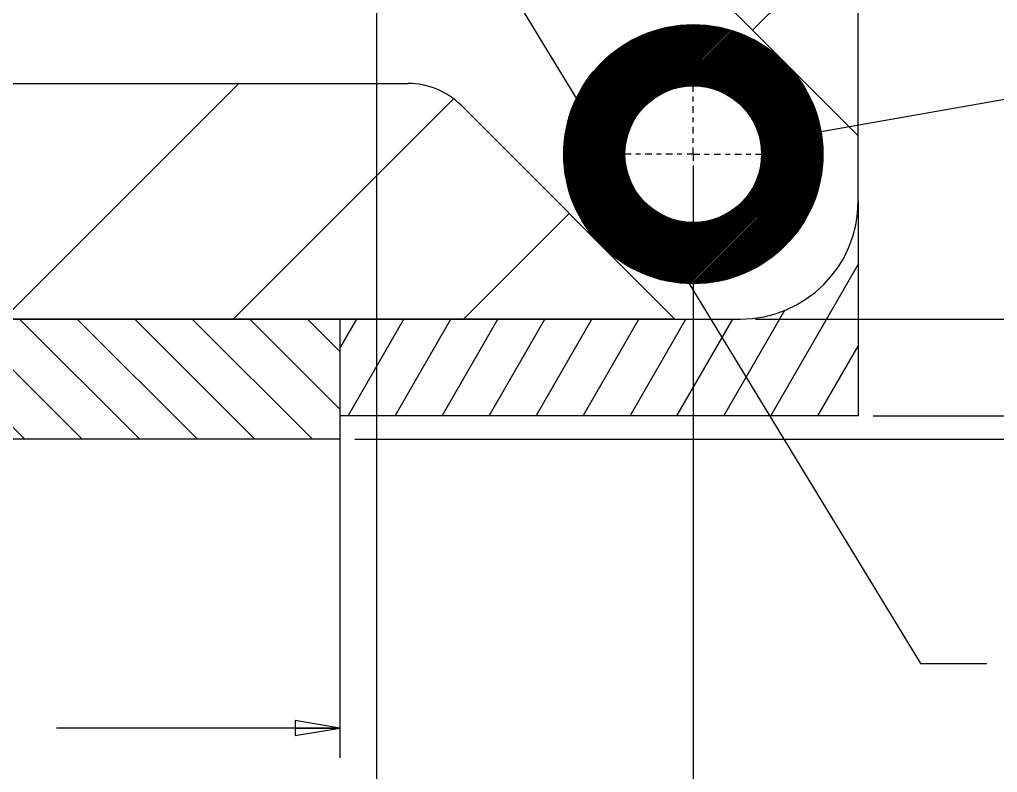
# Model space of a CAD drawing. Header units: inches. Extents: x 0 to 173, y 0 to 112.
# Drawn here: x 105.82 to 126.57, y 15.35 to 31.33 of the extents above; entities that cross this region are included whole.
import ezdxf

# ---------------------------------------------------------------- set-up
doc = ezdxf.new("R2010")
doc.units = ezdxf.units.IN
doc.header["$LTSCALE"] = 0.374
doc.header["$MEASUREMENT"] = 0
doc.linetypes.add('CENTER', pattern=[0.6, 0.375, -0.075, 0.075, -0.075])
doc.layers.get('0').update_dxf_attribs({"linetype": 'CONTINUOUS'})
for name, color, linetype in [('TIU14065-00684-01_DXF_DIMENSION', 7, 'CONTINUOUS'), ('TIU14065-00684-01_FP_DXF_AXIS', 7, 'CONTINUOUS'), ('TIU14065-006DXF_CONTINUOUS_LINE', 7, 'CONTINUOUS')]:
    doc.layers.add(name, color=color, linetype=linetype)

# ---------------------------------------------------------------- blocks, each defined once
blk = doc.blocks.new('_CLOSED')
at = {"color": 0, "linetype": 'ByBlock'}
for p, q in [((0, 0), (-1, 0.167)), ((-1, 0.167), (-1, -0.167)), ((-1, -0.167), (0, 0)), ((-1, 0), (0, 0))]:
    blk.add_line(p, q, dxfattribs=at)

msp = doc.modelspace()

# ---------------------------------------------------------------- linework, layer by layer
at = {"layer": 'TIU14065-00684-01_DXF_DIMENSION', "color": 2, "linetype": 'Continuous'}
for p, q in [((113.391, 35.531), (113.391, 13.98)), ((116.006, 32.333), (124.941, 17.667)), ((121.544, 28.726), (129.312, 30.1)), ((120.116, 28.156), (120.116, 11.995)), ((121.433, 24.973), (136.472, 24.973)), ((121.433, 24.973), (132.062, 24.973)), ((123.933, 22.923), (132.062, 22.923)), ((112.616, 22.606), (112.616, 15.661)), ((112.933, 22.423), (136.472, 22.423)), ((124.941, 17.667), (126.345, 17.667)), ((112.616, 16.296), (106.6, 16.296))]:
    msp.add_line(p, q, dxfattribs=at)
at = {"layer": 'TIU14065-00684-01_FP_DXF_AXIS', "color": 7, "linetype": 'CENTER'}
for q in [(120.116, 30.431), (118.158, 28.473), (122.074, 28.473), (120.116, 26.515)]:
    msp.add_line((120.116, 28.473), q, dxfattribs=at)
at = {"layer": 'TIU14065-006DXF_CONTINUOUS_LINE', "color": 7, "linetype": 'Continuous'}
for p, q in [((123.616, 27.473), (123.616, 60.473)), ((123.616, 27.473), (123.616, 22.923)), ((88.116, 24.973), (121.116, 24.973)), ((88.116, 24.973), (121.116, 24.973)), ((112.616, 24.973), (112.616, 22.423)), ((123.616, 22.923), (112.616, 22.923)), ((112.616, 22.423), (96.616, 22.423))]:
    msp.add_line(p, q, dxfattribs=at)
at = {"layer": 'TIU14065-006DXF_CONTINUOUS_LINE', "color": 4, "linetype": 'Continuous'}
for p, q in [((123.616, 28.862), (123.616, 59.084)), ((123.616, 28.862), (119.084, 33.394)), ((95.168, 29.973), (114.064, 29.973)), ((119.727, 24.973), (115.195, 29.505)), ((119.727, 24.973), (89.505, 24.973))]:
    msp.add_line(p, q, dxfattribs=at)
at = {"layer": 'TIU14065-006DXF_CONTINUOUS_LINE', "color": 2, "linetype": 'Continuous'}
for p, q in [((121.372, 31.106), (123.616, 33.351)), ((117.366, 28.475), (120.114, 31.223)), ((117.367, 28.446), (120.143, 31.221)), ((117.368, 28.507), (120.082, 31.221)), ((117.369, 28.417), (120.172, 31.219)), ((117.37, 28.54), (120.049, 31.219)), ((117.371, 28.388), (120.2, 31.218)), ((117.372, 28.573), (120.016, 31.217)), ((117.373, 28.36), (120.229, 31.216)), ((117.374, 28.605), (119.984, 31.214)), ((117.375, 28.331), (120.258, 31.214)), ((117.376, 28.638), (119.951, 31.212)), ((117.377, 28.303), (120.286, 31.212)), ((117.379, 28.671), (119.918, 31.21)), ((117.379, 28.274), (120.315, 31.21)), ((117.381, 28.703), (119.885, 31.208)), ((117.381, 28.245), (120.344, 31.208)), ((117.383, 28.736), (119.853, 31.206)), ((117.383, 28.217), (120.372, 31.206)), ((117.384, 28.188), (120.401, 31.204)), ((117.385, 28.769), (119.82, 31.204)), ((117.386, 28.159), (120.43, 31.203)), ((117.387, 28.801), (119.787, 31.202)), ((117.388, 28.131), (120.458, 31.201)), ((117.39, 28.834), (119.754, 31.199)), ((117.391, 28.103), (120.486, 31.197)), ((117.396, 28.078), (120.511, 31.192)), ((117.397, 28.872), (119.716, 31.192)), ((117.402, 28.052), (120.536, 31.187)), ((117.405, 28.911), (119.678, 31.184)), ((117.407, 28.027), (120.562, 31.182)), ((117.412, 28.001), (120.587, 31.177)), ((117.412, 28.949), (119.64, 31.176)), ((117.417, 27.976), (120.613, 31.172)), ((117.42, 28.987), (119.602, 31.169)), ((117.422, 27.95), (120.638, 31.167)), ((117.427, 27.925), (120.664, 31.162)), ((117.428, 29.025), (119.564, 31.161)), ((117.432, 27.9), (120.689, 31.157)), ((117.435, 29.063), (119.526, 31.154)), ((117.437, 27.874), (120.715, 31.152)), ((117.443, 29.101), (119.488, 31.146)), ((117.45, 29.139), (119.45, 31.139)), ((117.458, 29.177), (119.411, 31.131)), ((119.102, 29.509), (120.74, 31.147)), ((119.277, 29.653), (120.766, 31.142)), ((119.369, 29.714), (120.791, 31.137)), ((119.436, 29.751), (120.817, 31.132)), ((117.472, 29.222), (119.367, 31.117)), ((117.488, 29.268), (119.321, 31.101)), ((117.503, 29.314), (119.274, 31.085)), ((117.519, 29.361), (119.228, 31.07)), ((117.535, 29.407), (119.182, 31.054)), ((117.55, 29.453), (119.136, 31.038)), ((117.566, 29.499), (119.089, 31.023)), ((117.588, 29.552), (119.037, 31.001)), ((117.618, 29.612), (118.977, 30.971)), ((117.647, 29.672), (118.917, 30.941)), ((119.497, 29.781), (120.841, 31.125)), ((119.557, 29.811), (120.863, 31.117)), ((119.604, 29.827), (120.886, 31.11)), ((119.65, 29.843), (120.909, 31.102)), ((119.697, 29.859), (120.932, 31.094)), ((119.742, 29.874), (120.955, 31.086)), ((119.78, 29.882), (120.977, 31.079)), ((119.819, 29.889), (121, 31.071)), ((119.857, 29.897), (121.023, 31.063)), ((119.895, 29.904), (121.046, 31.055)), ((119.932, 29.911), (121.068, 31.048)), ((119.965, 29.913), (121.091, 31.04)), ((119.997, 29.915), (121.114, 31.032)), ((120.03, 29.918), (121.137, 31.024)), ((120.063, 29.92), (121.16, 31.017)), ((120.095, 29.922), (121.181, 31.007)), ((120.127, 29.922), (121.201, 30.997)), ((120.155, 29.921), (121.222, 30.987)), ((120.184, 29.919), (121.242, 30.977)), ((120.212, 29.917), (121.263, 30.967)), ((120.241, 29.915), (121.283, 30.957)), ((120.27, 29.913), (121.304, 30.947)), ((120.298, 29.911), (121.324, 30.937)), ((120.325, 29.907), (121.345, 30.927)), ((117.677, 29.732), (118.856, 30.912)), ((117.707, 29.793), (118.796, 30.882)), ((117.739, 29.855), (118.733, 30.85)), ((117.8, 29.947), (118.641, 30.788)), ((117.862, 30.039), (118.549, 30.727)), ((120.35, 29.902), (121.365, 30.917)), ((120.376, 29.897), (121.385, 30.907)), ((120.401, 29.892), (121.406, 30.897)), ((120.426, 29.887), (121.426, 30.886)), ((120.452, 29.881), (121.447, 30.876)), ((120.477, 29.876), (121.467, 30.866)), ((120.502, 29.87), (121.488, 30.856)), ((120.524, 29.862), (121.506, 30.844)), ((120.547, 29.855), (121.525, 30.832)), ((120.57, 29.847), (121.543, 30.82)), ((120.593, 29.839), (121.561, 30.808)), ((120.616, 29.831), (121.58, 30.795)), ((120.638, 29.824), (121.598, 30.783)), ((120.661, 29.816), (121.616, 30.771)), ((120.683, 29.807), (121.634, 30.759)), ((120.703, 29.797), (121.653, 30.746)), ((120.724, 29.787), (121.671, 30.734)), ((120.744, 29.777), (121.689, 30.722)), ((117.923, 30.131), (118.457, 30.665)), ((120.764, 29.766), (121.708, 30.71)), ((120.785, 29.756), (121.726, 30.698)), ((120.805, 29.746), (121.744, 30.685)), ((120.826, 29.736), (121.763, 30.673)), ((120.846, 29.726), (121.781, 30.661)), ((120.864, 29.713), (121.798, 30.648)), ((120.882, 29.701), (121.814, 30.633)), ((120.901, 29.689), (121.831, 30.619)), ((120.919, 29.677), (121.847, 30.605)), ((120.937, 29.664), (121.863, 30.59)), ((120.955, 29.652), (121.879, 30.576)), ((120.974, 29.64), (121.896, 30.562)), ((120.992, 29.628), (121.912, 30.548)), ((121.009, 29.614), (121.928, 30.533)), ((121.025, 29.6), (121.945, 30.519)), ((118.114, 30.353), (118.236, 30.475)), ((121.042, 29.586), (121.961, 30.505)), ((121.058, 29.571), (121.977, 30.491)), ((121.074, 29.557), (121.993, 30.476)), ((121.09, 29.543), (122.01, 30.462)), ((121.107, 29.529), (122.026, 30.448)), ((121.123, 29.514), (122.042, 30.434)), ((121.139, 29.5), (122.058, 30.419)), ((121.154, 29.484), (122.073, 30.403)), ((121.168, 29.468), (122.087, 30.387)), ((121.182, 29.451), (122.101, 30.371)), ((121.196, 29.435), (122.116, 30.354)), ((121.211, 29.419), (122.13, 30.338)), ((121.225, 29.403), (122.144, 30.322)), ((121.239, 29.386), (122.158, 30.306)), ((121.254, 29.37), (122.173, 30.289)), ((121.268, 29.354), (122.187, 30.273)), ((121.28, 29.335), (122.201, 30.257)), ((121.292, 29.317), (122.216, 30.241)), ((121.304, 29.299), (122.23, 30.224)), ((121.316, 29.28), (122.244, 30.208)), ((121.329, 29.262), (122.258, 30.192)), ((121.341, 29.244), (122.273, 30.176)), ((121.353, 29.225), (122.287, 30.159)), ((121.365, 29.207), (122.301, 30.142)), ((121.377, 29.188), (122.313, 30.124)), ((121.387, 29.167), (122.325, 30.106)), ((105.468, 24.973), (110.468, 29.973)), ((121.397, 29.147), (122.337, 30.088)), ((121.407, 29.126), (122.35, 30.069)), ((121.417, 29.106), (122.362, 30.051)), ((121.427, 29.086), (122.374, 30.033)), ((121.437, 29.065), (122.386, 30.014)), ((121.447, 29.045), (122.398, 29.996)), ((121.457, 29.024), (122.411, 29.978)), ((121.464, 29.001), (122.423, 29.959)), ((121.472, 28.978), (122.435, 29.941)), ((121.48, 28.955), (122.447, 29.923)), ((121.488, 28.933), (122.46, 29.904)), ((121.495, 28.91), (122.472, 29.886)), ((121.503, 28.887), (122.484, 29.868)), ((121.511, 28.864), (122.496, 29.85)), ((121.518, 28.841), (122.507, 29.829)), ((121.523, 28.815), (122.517, 29.809)), ((121.528, 28.79), (122.527, 29.788)), ((121.533, 28.764), (122.537, 29.768)), ((121.538, 28.739), (122.547, 29.748)), ((121.543, 28.713), (122.557, 29.727)), ((121.548, 28.688), (122.567, 29.707)), ((121.553, 28.662), (122.577, 29.686)), ((110.353, 24.973), (115.029, 29.649)), ((117.442, 27.849), (119.08, 29.486)), ((121.555, 28.634), (122.587, 29.666)), ((121.557, 28.605), (122.597, 29.645)), ((121.558, 28.362), (122.673, 29.477)), ((121.559, 28.576), (122.607, 29.625)), ((121.561, 28.548), (122.617, 29.604)), ((121.561, 28.395), (122.665, 29.499)), ((121.563, 28.519), (122.628, 29.584)), ((121.563, 28.427), (122.657, 29.522)), ((121.565, 28.49), (122.638, 29.563)), ((121.565, 28.46), (122.648, 29.543)), ((117.447, 27.823), (118.936, 29.312)), ((121.489, 28.018), (122.743, 29.271)), ((121.505, 28.064), (122.735, 29.294)), ((121.518, 28.108), (122.727, 29.317)), ((121.526, 28.146), (122.719, 29.34)), ((121.534, 28.185), (122.712, 29.363)), ((121.541, 28.223), (122.704, 29.385)), ((121.549, 28.261), (122.696, 29.408)), ((121.554, 28.297), (122.688, 29.431)), ((121.556, 28.329), (122.681, 29.454)), ((117.452, 27.798), (118.875, 29.22)), ((117.457, 27.772), (118.837, 29.152)), ((117.464, 27.748), (118.808, 29.092)), ((119.511, 25.796), (122.793, 29.078)), ((121.2, 27.516), (122.788, 29.103)), ((121.309, 27.655), (122.783, 29.129)), ((121.37, 27.747), (122.778, 29.154)), ((121.401, 27.807), (122.773, 29.18)), ((121.43, 27.868), (122.766, 29.203)), ((121.458, 27.926), (122.758, 29.226)), ((121.474, 27.972), (122.75, 29.249)), ((117.472, 27.725), (118.778, 29.032)), ((117.479, 27.703), (118.761, 28.985)), ((117.487, 27.68), (118.746, 28.939)), ((117.495, 27.657), (118.73, 28.892)), ((119.536, 25.79), (122.798, 29.052)), ((119.562, 25.785), (122.803, 29.027)), ((119.587, 25.78), (122.808, 29.002)), ((119.613, 25.775), (122.814, 28.976)), ((119.638, 25.77), (122.819, 28.951)), ((119.664, 25.765), (122.824, 28.925)), ((119.689, 25.76), (122.829, 28.9)), ((119.715, 25.755), (122.834, 28.874)), ((119.74, 25.75), (122.839, 28.849)), ((117.503, 27.634), (118.715, 28.846)), ((117.51, 27.612), (118.707, 28.808)), ((117.518, 27.589), (118.7, 28.77)), ((117.526, 27.566), (118.692, 28.732)), ((117.533, 27.543), (118.684, 28.694)), ((117.541, 27.52), (118.678, 28.657)), ((119.767, 25.746), (122.843, 28.822)), ((119.795, 25.744), (122.845, 28.793)), ((119.824, 25.742), (122.847, 28.765)), ((119.853, 25.74), (122.848, 28.736)), ((119.881, 25.739), (122.85, 28.708)), ((119.91, 25.737), (122.852, 28.679)), ((119.939, 25.735), (122.854, 28.65)), ((117.549, 27.498), (118.676, 28.624)), ((117.557, 27.475), (118.673, 28.592)), ((117.564, 27.452), (118.671, 28.559)), ((117.572, 27.429), (118.669, 28.526)), ((117.581, 27.408), (118.667, 28.493)), ((117.591, 27.387), (118.666, 28.462)), ((117.602, 27.367), (118.668, 28.434)), ((119.967, 25.733), (122.856, 28.622)), ((119.996, 25.731), (122.858, 28.593)), ((120.025, 25.729), (122.86, 28.564)), ((120.053, 25.727), (122.862, 28.536)), ((120.082, 25.725), (122.863, 28.507)), ((120.111, 25.723), (122.865, 28.478)), ((120.143, 25.725), (122.864, 28.446)), ((117.612, 27.347), (118.67, 28.405)), ((117.622, 27.326), (118.672, 28.376)), ((117.632, 27.306), (118.674, 28.348)), ((117.642, 27.285), (118.676, 28.319)), ((117.652, 27.265), (118.678, 28.29)), ((117.662, 27.244), (118.682, 28.264)), ((117.672, 27.224), (118.687, 28.239)), ((120.175, 25.727), (122.862, 28.414)), ((120.208, 25.729), (122.86, 28.381)), ((120.241, 25.731), (122.858, 28.348)), ((120.273, 25.733), (122.855, 28.316)), ((120.306, 25.736), (122.853, 28.283)), ((120.339, 25.738), (122.851, 28.25)), ((117.682, 27.203), (118.692, 28.213)), ((117.692, 27.183), (118.697, 28.188)), ((117.702, 27.162), (118.702, 28.162)), ((117.712, 27.142), (118.707, 28.137)), ((117.723, 27.122), (118.712, 28.111)), ((117.733, 27.101), (118.719, 28.087)), ((117.745, 27.083), (118.726, 28.064)), ((117.757, 27.064), (118.734, 28.042)), ((117.769, 27.046), (118.742, 28.019)), ((120.371, 25.74), (122.849, 28.218)), ((120.404, 25.742), (122.847, 28.185)), ((120.437, 25.744), (122.845, 28.152)), ((120.469, 25.746), (122.843, 28.12)), ((120.506, 25.753), (122.836, 28.082)), ((120.545, 25.761), (122.828, 28.044)), ((117.781, 27.028), (118.75, 27.996)), ((117.793, 27.009), (118.757, 27.973)), ((117.806, 26.991), (118.765, 27.95)), ((117.818, 26.973), (118.773, 27.928)), ((117.83, 26.954), (118.782, 27.906)), ((117.842, 26.936), (118.792, 27.886)), ((117.855, 26.918), (118.802, 27.865)), ((117.867, 26.899), (118.812, 27.845)), ((117.879, 26.881), (118.822, 27.824)), ((120.583, 25.768), (122.821, 28.006)), ((120.621, 25.776), (122.813, 27.968)), ((120.659, 25.783), (122.806, 27.93)), ((120.697, 25.791), (122.798, 27.892)), ((120.735, 25.798), (122.79, 27.854)), ((120.773, 25.806), (122.783, 27.816)), ((117.891, 26.863), (118.832, 27.804)), ((117.904, 26.845), (118.843, 27.784)), ((117.916, 26.826), (118.853, 27.763)), ((117.928, 26.808), (118.863, 27.743)), ((117.941, 26.791), (118.875, 27.725)), ((117.956, 26.774), (118.888, 27.707)), ((117.97, 26.758), (118.9, 27.688)), ((117.984, 26.742), (118.912, 27.67)), ((117.998, 26.726), (118.924, 27.652)), ((118.013, 26.709), (118.937, 27.633)), ((118.027, 26.693), (118.949, 27.615)), ((120.811, 25.814), (122.775, 27.777)), ((120.854, 25.826), (122.763, 27.735)), ((120.9, 25.842), (122.747, 27.688)), ((120.947, 25.857), (122.732, 27.642)), ((118.041, 26.677), (118.961, 27.597)), ((118.055, 26.661), (118.975, 27.58)), ((118.07, 26.644), (118.989, 27.564)), ((118.084, 26.628), (119.003, 27.547)), ((118.098, 26.612), (119.017, 27.531)), ((118.112, 26.595), (119.032, 27.515)), ((118.127, 26.579), (119.046, 27.498)), ((118.141, 26.563), (119.06, 27.482)), ((118.155, 26.547), (119.075, 27.466)), ((118.17, 26.53), (119.089, 27.45)), ((118.186, 26.516), (119.105, 27.435)), ((118.202, 26.502), (119.121, 27.421)), ((118.218, 26.487), (119.137, 27.407)), ((120.993, 25.873), (122.716, 27.596)), ((121.039, 25.889), (122.7, 27.55)), ((121.085, 25.904), (122.684, 27.504)), ((121.132, 25.92), (122.669, 27.457)), ((121.181, 25.939), (122.65, 27.408)), ((115.238, 24.973), (117.482, 27.217)), ((118.234, 26.473), (119.154, 27.392)), ((118.251, 26.459), (119.17, 27.378)), ((118.267, 26.445), (119.186, 27.364)), ((118.283, 26.43), (119.202, 27.35)), ((118.299, 26.416), (119.219, 27.335)), ((118.316, 26.402), (119.235, 27.321)), ((118.332, 26.388), (119.254, 27.309)), ((118.348, 26.373), (119.272, 27.297)), ((118.365, 26.359), (119.29, 27.285)), ((118.381, 26.345), (119.308, 27.272)), ((118.397, 26.33), (119.327, 27.26)), ((118.413, 26.316), (119.345, 27.248)), ((118.43, 26.302), (119.363, 27.236)), ((118.446, 26.288), (119.382, 27.223)), ((118.465, 26.276), (119.401, 27.212)), ((118.483, 26.264), (119.421, 27.202)), ((118.501, 26.252), (119.442, 27.192)), ((119.409, 25.816), (120.781, 27.188)), ((119.435, 25.811), (120.842, 27.218)), ((119.46, 25.806), (120.934, 27.28)), ((119.485, 25.801), (121.073, 27.388)), ((121.241, 25.968), (122.62, 27.348)), ((121.301, 25.998), (122.591, 27.288)), ((121.361, 26.028), (122.561, 27.227)), ((118.52, 26.239), (119.462, 27.182)), ((118.538, 26.227), (119.483, 27.172)), ((118.556, 26.215), (119.503, 27.162)), ((118.575, 26.203), (119.524, 27.152)), ((118.593, 26.19), (119.544, 27.142)), ((118.611, 26.178), (119.565, 27.132)), ((118.629, 26.166), (119.588, 27.124)), ((118.648, 26.154), (119.611, 27.117)), ((118.666, 26.141), (119.633, 27.109)), ((118.684, 26.129), (119.656, 27.101)), ((118.703, 26.117), (119.679, 27.093)), ((118.721, 26.105), (119.702, 27.086)), ((118.739, 26.093), (119.725, 27.078)), ((118.76, 26.082), (119.748, 27.071)), ((118.78, 26.072), (119.774, 27.066)), ((118.8, 26.062), (119.799, 27.061)), ((118.821, 26.052), (119.825, 27.056)), ((118.841, 26.042), (119.85, 27.051)), ((118.862, 26.032), (119.876, 27.046)), ((118.882, 26.022), (119.901, 27.041)), ((118.903, 26.012), (119.927, 27.036)), ((118.923, 26.002), (119.955, 27.034)), ((118.944, 25.992), (119.984, 27.032)), ((118.964, 25.981), (120.012, 27.03)), ((118.984, 25.971), (120.041, 27.028)), ((119.005, 25.961), (120.07, 27.026)), ((119.025, 25.951), (120.098, 27.024)), ((119.046, 25.941), (120.129, 27.024)), ((119.067, 25.931), (120.161, 27.026)), ((119.089, 25.924), (120.194, 27.028)), ((119.112, 25.916), (120.227, 27.03)), ((119.135, 25.908), (120.259, 27.033)), ((119.158, 25.9), (120.292, 27.035)), ((119.181, 25.893), (120.328, 27.04)), ((119.203, 25.885), (120.366, 27.048)), ((119.226, 25.877), (120.404, 27.055)), ((119.249, 25.869), (120.442, 27.063)), ((119.272, 25.862), (120.48, 27.07)), ((119.295, 25.854), (120.524, 27.084)), ((119.317, 25.846), (120.571, 27.1)), ((119.34, 25.839), (120.617, 27.115)), ((119.363, 25.831), (120.663, 27.131)), ((119.386, 25.823), (120.721, 27.158)), ((121.422, 26.058), (122.531, 27.167)), ((121.482, 26.087), (122.502, 27.107)), ((121.569, 26.144), (122.445, 27.02)), ((121.661, 26.206), (122.383, 26.928)), ((121.753, 26.267), (122.322, 26.836)), ((121.94, 26.423), (122.166, 26.649)), ((121.764, 22.923), (123.616, 26.13)), ((120.767, 22.923), (122.059, 25.161)), ((105.927, 22.423), (103.377, 24.973)), ((107.148, 22.423), (104.598, 24.973)), ((108.37, 22.423), (105.82, 24.973)), ((109.591, 22.423), (107.041, 24.973)), ((110.812, 22.423), (108.262, 24.973)), ((112.034, 22.423), (109.484, 24.973)), ((112.616, 23.062), (110.705, 24.973)), ((112.616, 24.284), (111.926, 24.973)), ((112.616, 24.349), (112.976, 24.973)), ((112.79, 22.923), (113.973, 24.973)), ((113.787, 22.923), (114.97, 24.973)), ((114.784, 22.923), (115.968, 24.973)), ((115.781, 22.923), (116.965, 24.973)), ((116.778, 22.923), (117.962, 24.973)), ((117.776, 22.923), (118.959, 24.973)), ((118.773, 22.923), (119.956, 24.973)), ((119.77, 22.923), (120.954, 24.973)), ((122.762, 22.923), (123.616, 24.402))]:
    msp.add_line(p, q, dxfattribs=at)
at = {"layer": 'TIU14065-006DXF_CONTINUOUS_LINE', "color": 4, "linetype": 'Continuous'}
for radius in [2.75, 1.45]:
    msp.add_circle((120.116, 28.473), radius, dxfattribs=at)
at = {"layer": 'TIU14065-006DXF_CONTINUOUS_LINE', "color": 7, "linetype": 'Continuous'}
msp.add_circle((120.116, 28.473), 1.45, dxfattribs=at)
at = {"layer": 'TIU14065-006DXF_CONTINUOUS_LINE', "color": 4, "linetype": 'Continuous'}
msp.add_arc((114.064, 28.373), 1.6, 45, 90, dxfattribs=at)
at = {"layer": 'TIU14065-006DXF_CONTINUOUS_LINE', "color": 7, "linetype": 'Continuous'}
msp.add_arc((121.116, 27.473), 2.5, 270, 0, dxfattribs=at)
msp.add_arc((121.116, 27.473), 2.5, 270, 0, dxfattribs=at)

# ---------------------------------------------------------------- block references
at = {"layer": 'TIU14065-00684-01_DXF_DIMENSION', "color": 2, "linetype": 'Continuous', "xscale": 0.9524999999999998, "yscale": 0.9524999999999998, "zscale": 0.9524999999999998, "rotation": 190.0322860261}
msp.add_blockref('_CLOSED', (121.544, 28.726), dxfattribs=at)
at = {"layer": 'TIU14065-00684-01_DXF_DIMENSION', "color": 2, "linetype": 'Continuous', "xscale": 0.9524999999999998, "yscale": 0.9524999999999998, "zscale": 0.9524999999999998}
msp.add_blockref('_CLOSED', (112.616, 16.296), dxfattribs=at)

doc.saveas('drawing.dxf')
